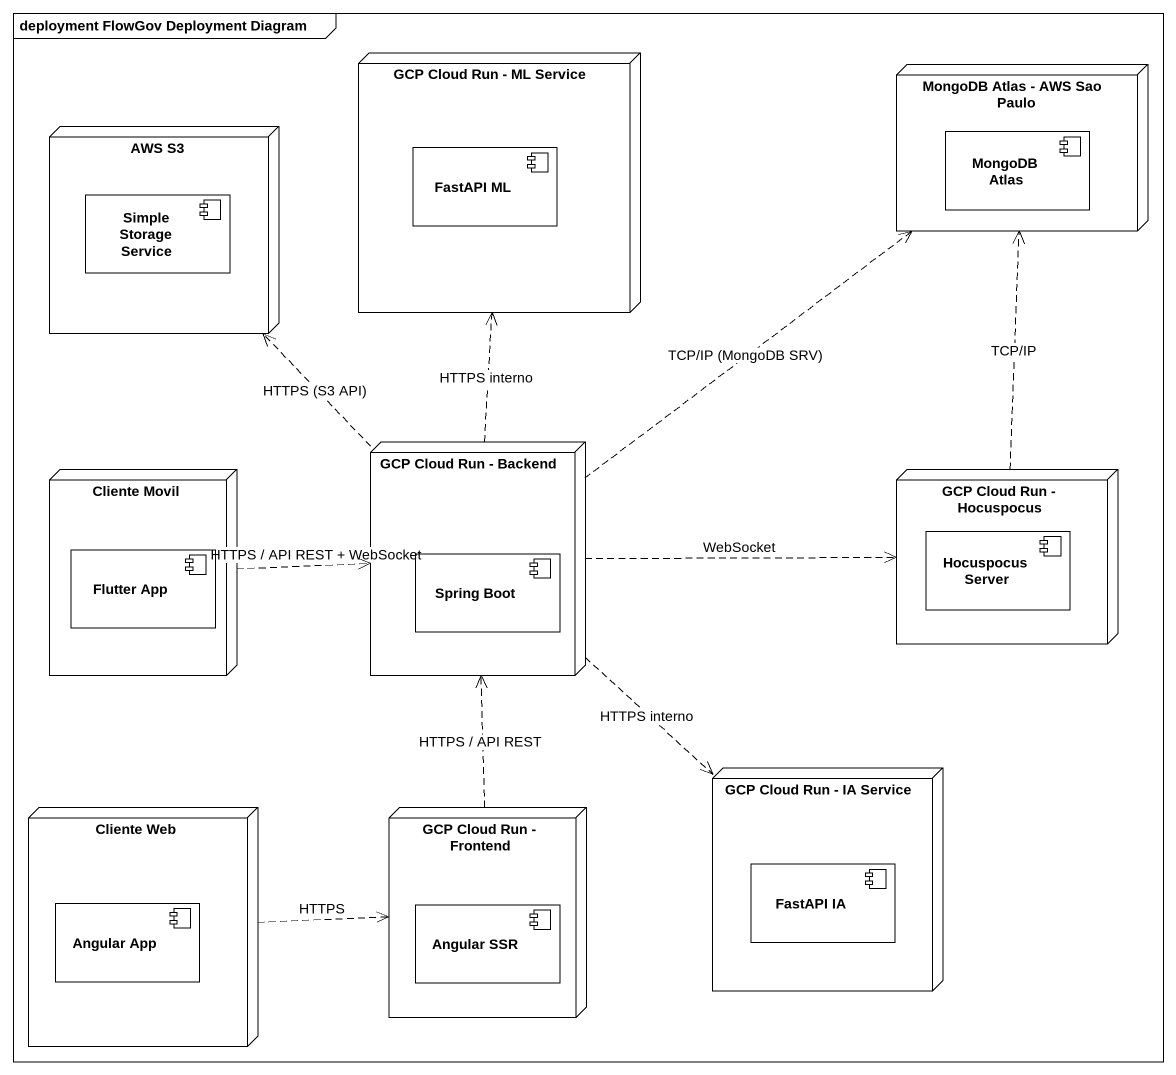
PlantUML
@startuml
mainframe deployment FlowGov Deployment Diagram
node "GCP Cloud Run - ML Service" as GCP_Cloud_Run_ML_Service {
  component "FastAPI ML" as FastAPI_ML
}
node "MongoDB Atlas - AWS Sao Paulo" as MongoDB_Atlas_AWS_Sao_Paulo {
  component "MongoDB Atlas" as MongoDB_Atlas
}
node "AWS S3" as AWS_S3 {
  component "Simple Storage Service" as Simple_Storage_Service
}
node "Cliente Movil" as Cliente_Movil {
  component "Flutter App" as Flutter_App
}
node "GCP Cloud Run - Backend" as GCP_Cloud_Run_Backend {
  component "Spring Boot" as Spring_Boot
}
node "GCP Cloud Run - Hocuspocus" as GCP_Cloud_Run_Hocuspocus {
  component "Hocuspocus Server" as Hocuspocus_Server
}
node "GCP Cloud Run - IA Service" as GCP_Cloud_Run_IA_Service {
  component "FastAPI IA" as FastAPI_IA
}
node "Cliente Web" as Cliente_Web {
  component "Angular App" as Angular_App
}
node "GCP Cloud Run - Frontend" as GCP_Cloud_Run_Frontend {
  component "Angular SSR" as Angular_SSR
}
Cliente_Movil .right.> GCP_Cloud_Run_Backend : HTTPS / API REST + WebSocket
GCP_Cloud_Run_Backend .up.> GCP_Cloud_Run_ML_Service : HTTPS interno
GCP_Cloud_Run_Backend .up.> MongoDB_Atlas_AWS_Sao_Paulo : TCP/IP (MongoDB SRV)
GCP_Cloud_Run_Backend .up.> AWS_S3 : HTTPS (S3 API)
GCP_Cloud_Run_Backend .right.> GCP_Cloud_Run_Hocuspocus : WebSocket
GCP_Cloud_Run_Backend ..> GCP_Cloud_Run_IA_Service : HTTPS interno
GCP_Cloud_Run_Hocuspocus .up.> MongoDB_Atlas_AWS_Sao_Paulo : TCP/IP
Cliente_Web .right.> GCP_Cloud_Run_Frontend : HTTPS
GCP_Cloud_Run_Frontend .up.> GCP_Cloud_Run_Backend : HTTPS / API REST
@enduml
